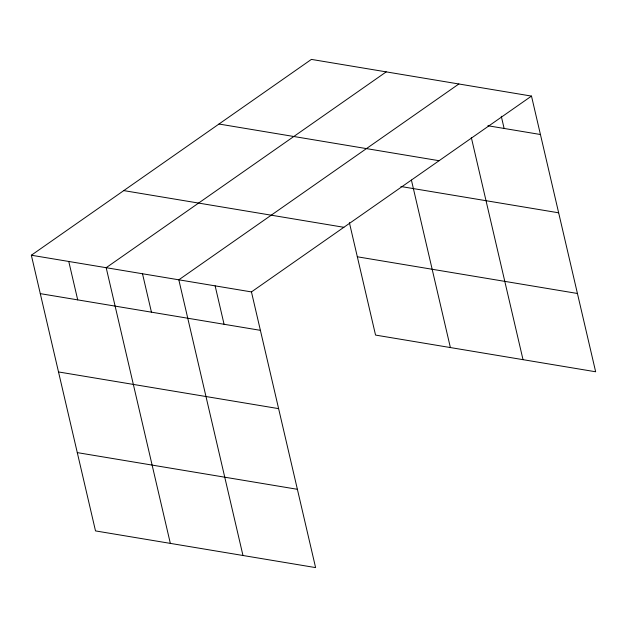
<?xml version="1.0" encoding="UTF-8"?>
<svg xmlns="http://www.w3.org/2000/svg" width="627" height="627" viewBox="0 0 627 627"><rect width="100%" height="100%" fill="white"/><g stroke="black" fill="none" stroke-linecap="round" stroke-linejoin="round"><path stroke-width="0.94" d="M31.35 255.228L251.451 291.916L315.6 567.6L95.508 530.912L31.35 255.228L311.4 59.4L531.492 96.088L595.65 371.772L375.549 335.084L349.38 222.616M386.232 71.87L106.182 267.698L170.34 543.39M458.862 83.979L178.82 279.807L242.97 555.491M251.451 291.916L531.492 96.088M487.869 125.745L540.435 134.507M218.98 124.021L439.08 160.708M400.919 186.509L558.657 212.804M123.762 190.6L343.862 227.295M357.327 256.788L577.428 293.475M40.293 293.64L260.393 330.335M58.507 371.944L278.607 408.632M77.286 452.616L297.386 489.303M501.286 116.269L504.116 128.449M471.316 137.493L523.02 359.671M411.414 180.098L450.382 347.562M215.132 285.857L224.074 324.277M142.501 273.756L151.444 312.168M68.766 261.459L77.709 299.878"/></g></svg>
